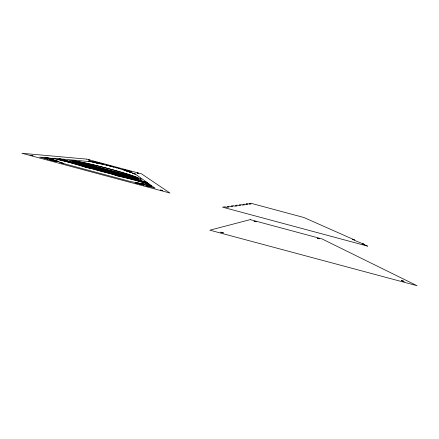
<?xml version="1.0" encoding="UTF-8"?>
<svg xmlns="http://www.w3.org/2000/svg" width="439" height="439" viewBox="0 0 439 439"><rect width="100%" height="100%" fill="white"/><g stroke="black" fill="none" stroke-linecap="round" stroke-linejoin="round"><path stroke-width="0.66" d="M404.039 281.355L401.284 280.548L404.05 281.339M140.502 178.799L140.513 178.794A36.876 2.239 14.7 0 1 140.266 179.76M317.392 238.19L319.504 238.789L317.402 238.223M31.021 155.285L32.963 155.763M31.01 155.252L32.941 155.746M160.509 190.027L162.43 190.542L160.509 190.049M73.895 161.124L90.78 165.421A360.457 31.29 14.4 0 1 130.153 176.023L138.005 178.19A34.154 2.074 14.7 0 1 138.669 178.711L134.597 177.581A1009.234 142.999 12.8 0 0 73.774 161.118M58.908 158.759L52.554 158.227L57.163 159.379A24.875 1.591 14.6 0 1 81.61 165.986L85.797 167.303A24.524 1.586 14.7 0 1 91.652 168.642L94.621 169.487A37.178 2.261 14.7 0 0 101.81 171.468A36.843 2.239 14.7 0 0 111.501 173.987M59.183 158.781L89.315 161.563L88.124 161.19L107.994 165.536C102.139 163.89 112.291 166.606 107.407 165.322L113.586 167.007L113.07 166.93M72.556 160.542L72.676 160.564A37.024 2.25 14.7 0 1 109.004 168.719A37.293 2.266 14.7 0 1 115.468 170.497L117.767 171.144A37.101 2.255 14.7 0 1 140.118 178.624L140.513 178.777M72.49 160.542L71.48 160.444A36.92 2.244 14.7 0 0 71.337 161.898A12.358 0.768 14.6 0 0 59.232 158.792M94.275 161.782L92.953 161.596L99.631 163.22L94.939 161.958M55.105 158.907L47.966 157.848L53.13 159.511L50.726 158.967L51.423 159.297L58.738 161.459L56.933 161.129L62.536 163.034L59.792 162.479L63.2 163.346L62.914 163.396L130.707 181.603L151.104 185.302L148.256 184.111A25.193 1.641 14.8 0 0 120.088 176.494L117.164 175.798A24.304 1.569 14.7 0 0 111.506 173.987M151.839 185.829L147.455 184.934L151.499 186.202L146.286 185.077L150.116 186.493L145.589 185.598L155.126 188.161L151.032 185.521L151.768 185.774M113.097 166.941L120.006 168.697L118.321 168.302L134.811 173.729L132.545 173.306L135.388 174.135L147.169 182.509M75.76 161.327L87.564 164.416A365.83 31.833 14.4 0 1 129.708 175.737L137.336 177.839A34.445 2.091 14.7 0 0 116.851 171.045M367.427 246.07L222.524 207.153L224.795 206.84L226.754 207.367L228.938 207.06L227.007 206.539L229.158 206.248L231.062 206.758L233.125 206.467L231.243 205.962L233.279 205.682L235.128 206.182L237.082 205.902L235.255 205.414L237.181 205.145L238.986 205.633L240.835 205.37L239.057 204.892L240.885 204.64L242.641 205.112L244.397 204.865L242.663 204.398L244.397 204.157L246.109 204.618L247.783 204.382L246.087 203.926L247.739 203.701L249.407 204.151L250.998 203.926L249.352 203.482L250.921 203.268L303.881 217.503L354.498 239.913L352.605 239.403L357.406 241.565L364.293 244.309L362.345 243.788L367.586 246.142M76.084 162.671L72.281 161.623A34.077 2.069 14.7 0 0 73.143 162.161A131.113 7.062 14.8 0 0 104.455 170.837L107.983 171.611A7.567 0.472 14.7 0 1 111.972 172.681L114.985 173.652A135.333 7.254 14.8 0 0 134.63 178.772A34.363 2.091 14.7 0 0 137.253 179.052L135.08 178.486A238.317 11.376 14.9 0 1 100.838 169.405L72.111 161.404A34.28 2.085 14.7 0 1 73.061 161.091M116.84 171.045L114.782 170.464A34.637 2.107 14.7 0 0 108.768 168.806A34.363 2.091 14.7 0 0 75.826 161.349M132.699 178.75L133.401 178.92A10.882 0.686 14.9 0 1 147.252 182.668L150.061 184.561A26.801 1.745 14.8 0 0 119.809 176.313L117.866 175.88A25.901 1.674 14.7 0 0 113.591 174.502A37.161 2.261 14.7 0 0 132.693 178.75M59.002 158.797L60.044 159.083A10.794 0.669 14.6 0 1 72.254 162.293L73.264 162.704M74.12 162.617L74.817 162.918A33.254 2.019 14.7 0 0 75.618 163.237A34.401 2.091 14.7 0 0 95.598 169.58A34.643 2.107 14.7 0 0 102.089 171.364A34.401 2.091 14.7 0 0 132.891 178.497M132.913 178.503A136.578 7.331 14.8 0 1 115.062 173.849L111.034 172.993A7.545 0.466 14.8 0 1 107.423 172.022L104.021 170.897A133.204 7.178 14.8 0 1 74.114 162.617M140.096 179.765A37.024 2.25 14.7 0 1 136.77 179.436L134.833 179.134A12.424 0.785 14.9 0 1 147.164 182.509M89.775 168.093A36.843 2.239 14.7 0 1 73.434 162.754M89.655 168.06A25.923 1.674 14.7 0 0 85.523 167.122L82.175 166.03A26.472 1.696 14.6 0 0 56.785 159.181M76.188 162.529A234.283 11.2 14.9 0 0 125.433 175.781L137.934 179.063A34.363 2.091 14.7 0 0 138.664 178.876L134.548 177.74A997.627 140.721 12.8 0 0 73.061 161.091M106.578 171.512L108.323 172.093A5.477 0.34 14.8 0 0 109.031 172.291L109.838 172.511A5.427 0.335 14.8 0 0 110.831 172.763L112.642 173.142L110.897 172.56A5.515 0.346 14.7 0 0 110.189 172.362L109.388 172.143A5.471 0.34 14.7 0 0 108.395 171.89L106.628 171.506M48.005 159.209L39.691 157.157L47.692 157.826L48.839 158.314L47.385 158.035L49.777 158.72L45.157 157.656L47.264 158.38L46.177 158.32L49.519 159.105L44.443 158.133L48.005 159.209M55.994 161.036L57.882 161.579L53.871 160.647L55.994 161.036M55.885 160.817L56.373 161.014L50.589 159.434L55.885 160.817M98.144 163.324L92.377 161.815L98.144 163.324M94.742 162.606L94.259 162.457L94.714 162.622M223.347 232.889L220.641 232.154L223.33 232.895M129.653 171.984L130.712 172.231L129.653 171.984M250.203 219.626L209.886 230.184L417.05 285.712L321.93 238.887L250.203 219.626M126.805 171.012L131.777 172.362L126.805 171.012M126.866 170.541L131.442 171.77L126.866 170.541M92.415 161.629L91.208 161.448L92.415 161.629M143.109 184.155L139.267 183.277L145.084 184.797L143.109 184.155M254.082 221.196L256.151 221.761L254.104 221.196M139.24 183.376L137.55 182.953L140.776 183.968L139.24 183.376M88.618 159.95L90.16 160.35L88.656 159.955M144.277 184.407L143.059 183.99L144.277 184.407M138.614 173.405L137.05 172.993L138.62 173.389M54.968 161.195L49.717 159.851L54.968 161.195M116.779 167.83L115.243 167.413L116.779 167.83M89.77 161.327L89.018 161.267L90.401 161.59L89.77 161.327M111.369 166.376L109.58 165.893L111.369 166.376M86.637 159.11L21.95 153.288L169.986 193.045L141.577 173.877L86.637 159.11M98.748 163.352L97.431 162.924L100.119 163.774L98.748 163.352M134.208 173.301L133.747 173.251L134.444 173.465L134.208 173.301M125.988 170.579L125.082 170.469L128.161 171.172L125.988 170.579M139.443 183.76L138.911 183.65L139.443 183.76M122.816 169.449L125.949 170.294L122.816 169.449M136.408 183.096L135.267 182.827L137.352 183.387L136.408 183.096M103.802 164.367L100.333 163.407L103.802 164.367M134.954 173.926C134.06 173.723 135.964 174.283 134.954 173.926M142.653 184.687L139.004 183.749L144.157 185.214L142.653 184.687"/></g></svg>
